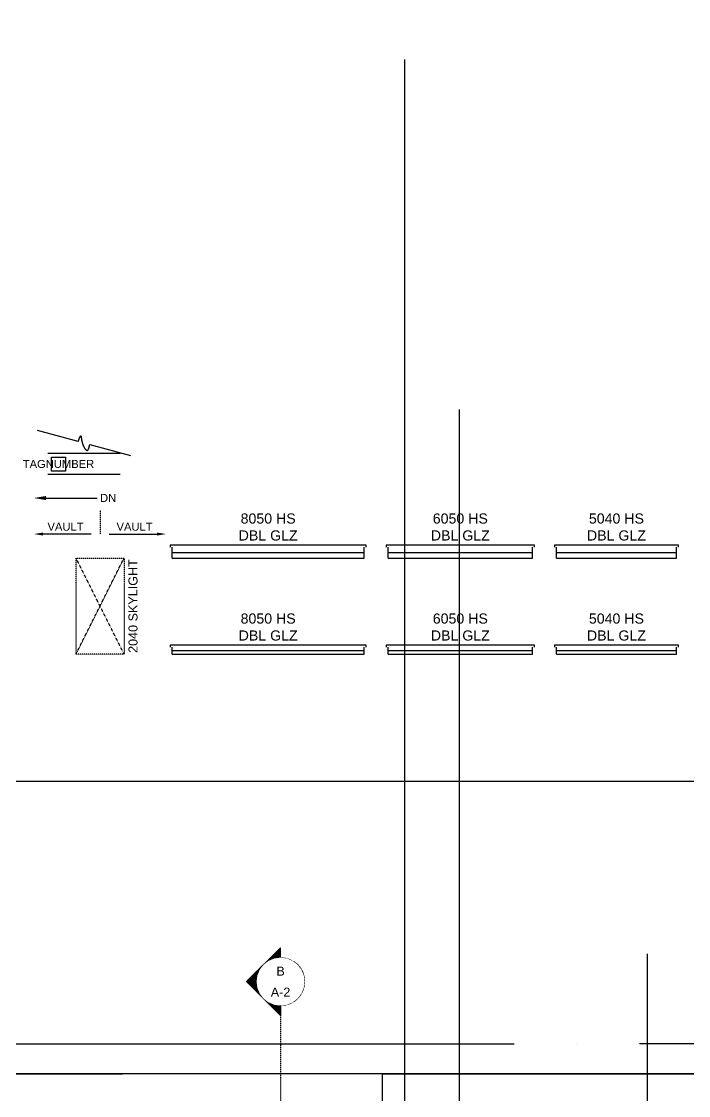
# Model space of a CAD drawing. Header units: inches. Extents: x -566 to 3217, y -8304 to 6564.
# Drawn here: x 1925 to 2258, y 1043 to 1580 of the extents above; entities that cross this region are included whole.
import ezdxf

# ---------------------------------------------------------------- set-up
doc = ezdxf.new("R2010")
doc.units = ezdxf.units.IN
doc.header["$MEASUREMENT"] = 0
doc.header["$PDMODE"] = 1
doc.header["$PDSIZE"] = -2
doc.linetypes.add('CENTER2', pattern=[0.026999999999999996, 0.018, -0.003, 0.003, -0.003])
doc.linetypes.add('HIDDEN2', pattern=[0.0045000000000000005, 0.003, -0.0015])
doc.layers.get('0').update_dxf_attribs({"lineweight": 25})
doc.layers.get('DEFPOINTS').update_dxf_attribs({"lineweight": 25})
for name, color, linetype, lineweight, true_color in [('1-DIM', 22, 'Continuous', 25, 0xcc3300), ('1-SOFFIT', 9, 'HIDDEN2', 25, 0xc0c0c0), ('1-STAIR', 40, 'Continuous', 25, 0xffbf00), ('1-WALL', 3, 'Continuous', 25, 0x00ff00), ('1-WIN', 9, 'Continuous', 25, 0xc0c0c0)]:
    doc.layers.add(name, color=color, linetype=linetype, lineweight=lineweight, true_color=true_color)
doc.layers.add('1-SECT', color=7, linetype='Continuous', lineweight=25)
doc.layers.add('1-TEXT', color=7, linetype='Continuous', lineweight=25)
doc.styles.add('Arial', font='arial.ttf')
doc.dimstyles.new('ANNOT', dxfattribs={"dimtxt": 0.0833333333333333, "dimasz": 0.18, "dimexe": 5e-05, "dimexo": 3.125e-05, "dimgap": 4.5e-05, "dimtad": 1, "dimdec": 3, "dimdsep": 46, "dimlunit": 4, "dimtxsty": 'Arial', "dimblk": 'VW_SLASH', "dimblk1": 'VW_SLASH', "dimblk2": 'VW_SLASH', "dimcen": 0, "dimdle": 5e-05, "dimazin": 0, "dimtfac": 1, "dimtdec": 3, "dimtix": 1, "dimtmove": 0, "dimatfit": 0, "dimldrblk": 'VW_SLASH', "dimfxl": 1, "dimfrac": 2, "dimtolj": 1, "dimarcsym": 0})
pattern_1 = [(45, (0, 0), (-0.0055242717280199, 0.0055242717280199), [])]

# ---------------------------------------------------------------- blocks, each defined once
blk = doc.blocks.new('Group-244')
at = {"color": 7, "linetype": 'Continuous'}
for p, q in [((873.0891872645415, 2466.379983414316), (945.0891872645416, 2466.379983414316)), ((873.0891872645415, 2463.629983414316), (945.0891872645416, 2463.629983414316))]:
    blk.add_line(p, q, dxfattribs=at)
at = {"color": 7, "linetype": 'Continuous', "flags": 128}
blk.add_lwpolyline([(946.0891872645451, 2469.129983414316), (946.0891872645451, 2470.129983414316), (872.0891872645451, 2470.129983414316), (872.0891872645451, 2469.129983414316)], dxfattribs=at)
at = {"layer": 'DEFPOINTS'}
blk.add_line((945.0891872645416, 2469.129983414316), (945.0891872652614, 2469.129983414316), dxfattribs=at)
blk = doc.blocks.new('Group-246')
at = {"color": 7, "linetype": 'Continuous'}
for p, q in [((957.0891872645414, 2466.379983414316), (1017.089187264541, 2466.379983414316)), ((957.0891872645414, 2463.629983414316), (1017.089187264541, 2463.629983414316))]:
    blk.add_line(p, q, dxfattribs=at)
at = {"color": 7, "linetype": 'Continuous', "flags": 128}
blk.add_lwpolyline([(1018.089187264545, 2469.129983414316), (1018.089187264545, 2470.129983414316), (956.0891872645451, 2470.129983414316), (956.0891872645451, 2469.129983414316)], dxfattribs=at)
at = {"layer": 'DEFPOINTS'}
blk.add_line((1017.089187264541, 2469.129983414316), (1017.089187265142, 2469.129983414316), dxfattribs=at)
blk = doc.blocks.new('Group-250')
at = {"color": 7, "linetype": 'Continuous'}
for p, q in [((957.0891872645414, 2417.379983414316), (1017.089187264541, 2417.379983414316)), ((957.0891872645414, 2415.629983414316), (1017.089187264541, 2415.629983414316))]:
    blk.add_line(p, q, dxfattribs=at)
at = {"color": 7, "linetype": 'Continuous', "flags": 128}
blk.add_lwpolyline([(1018.089187264545, 2419.129983414316), (1018.089187264545, 2420.129983414316), (956.0891872645451, 2420.129983414316), (956.0891872645451, 2419.129983414316)], dxfattribs=at)
at = {"layer": 'DEFPOINTS'}
blk.add_line((1017.089187264541, 2419.129983414316), (1017.089187265142, 2419.129983414316), dxfattribs=at)
blk = doc.blocks.new('Group-251')
at = {"color": 7, "linetype": 'Continuous'}
for p, q in [((873.0891872645415, 2417.379983414316), (945.0891872645416, 2417.379983414316)), ((873.0891872645415, 2415.629983414316), (945.0891872645416, 2415.629983414316))]:
    blk.add_line(p, q, dxfattribs=at)
at = {"color": 7, "linetype": 'Continuous', "flags": 128}
blk.add_lwpolyline([(946.0891872645451, 2419.129983414316), (946.0891872645451, 2420.129983414316), (872.0891872645451, 2420.129983414316), (872.0891872645451, 2419.129983414316)], dxfattribs=at)
at = {"layer": 'DEFPOINTS'}
blk.add_line((945.0891872645416, 2419.129983414316), (945.0891872652614, 2419.129983414316), dxfattribs=at)
blk = doc.blocks.new('Group-252')
at = {"color": 7, "linetype": 'Continuous'}
for p, q in [((765.0891872645412, 2417.379983414316), (861.0891872645414, 2417.379983414316)), ((765.0891872645412, 2415.629983414316), (861.0891872645414, 2415.629983414316))]:
    blk.add_line(p, q, dxfattribs=at)
at = {"color": 7, "linetype": 'Continuous', "flags": 128}
blk.add_lwpolyline([(862.0891872645448, 2419.129983414316), (862.0891872645448, 2420.129983414316), (764.0891872645449, 2420.129983414316), (764.0891872645449, 2419.129983414316)], dxfattribs=at)
at = {"layer": 'DEFPOINTS'}
blk.add_line((861.0891872645414, 2419.129983414316), (861.0891872655012, 2419.129983414316), dxfattribs=at)
blk = doc.blocks.new('Group-253')
at = {"color": 7, "linetype": 'Continuous'}
for p, q in [((765.0891872645412, 2466.379983414316), (861.0891872645414, 2466.379983414316)), ((765.0891872645412, 2463.629983414316), (861.0891872645414, 2463.629983414316))]:
    blk.add_line(p, q, dxfattribs=at)
at = {"color": 7, "linetype": 'Continuous', "flags": 128}
blk.add_lwpolyline([(862.0891872645448, 2469.129983414316), (862.0891872645448, 2470.129983414316), (764.0891872645449, 2470.129983414316), (764.0891872645449, 2469.129983414316)], dxfattribs=at)
at = {"layer": 'DEFPOINTS'}
blk.add_line((861.0891872645414, 2469.129983414316), (861.0891872655012, 2469.129983414316), dxfattribs=at)
blk = doc.blocks.new('Group-264')
at = {"color": 1, "true_color": 0xff0000}
for p, q in [((718.1914097856724, 2521.906440549622), (697.9069674336018, 2527.341640496775)), ((723.9869647434068, 2520.353526279008), (744.2714070954779, 2514.918326331857))]:
    blk.add_line(p, q, dxfattribs=at)
blk.add_open_spline([(718.1914097856724, 2521.906440549622), (718.3111385897222, 2522.225288063972), (718.6683453298631, 2523.171119388433), (719.1009566221901, 2524.196129293381), (719.4009638638156, 2524.668135104435), (719.5534345467796, 2524.671573709674), (719.6587643988629, 2524.416506016882), (719.7530606883837, 2523.635814558936), (719.9060415143371, 2522.422390196498), (720.2098889132672, 2521.189861982978), (720.6280925326964, 2520.014826360144), (721.122897938934, 2518.972240117817), (721.6567850003624, 2518.137272985819), (722.1920718541395, 2517.58545670589), (722.6918127226927, 2517.389938008277), (723.1148070480567, 2517.63781168028), (723.4514732335791, 2518.312493769736), (723.7330645861688, 2519.263780180519), (723.9237934314041, 2520.079564361258), (723.9869647434068, 2520.353526279008)], degree=2, dxfattribs=at)
blk = doc.blocks.new('Stair_Number')
at = {"color": 7, "linetype": 'Continuous', "transparency": 33554687, "flags": 128}
blk.add_lwpolyline([(-3.5, 3.5), (3.5, 3.5), (3.5, -3.5), (-3.5, -3.5)], close=True, dxfattribs=at)
at = {"color": 7, "transparency": 33554687, "insert": (0, 0), "char_height": 4, "attachment_point": 5, "line_spacing_factor": 0.25, "style": 'Arial'}
blk.add_mtext('TAGNUMBER', dxfattribs=at)
blk = doc.blocks.new('pha-sec')
at = {"linetype": 'Continuous', "lineweight": 25}
h = blk.add_hatch(dxfattribs=at)
h.set_pattern_fill('ANSI31', style=0, pattern_type=2)
h.set_pattern_definition(pattern_1)
edge = h.paths.add_edge_path()
edge.add_line((0, 0.3535533905932739), (0, 0.25))
edge.add_arc((1e-16, 0), 0.25, 45, 90, ccw=False)
edge.add_line((0.1767766952966369, 0.1767766952966369), (0, 0.3535533905932739))
h = blk.add_hatch(dxfattribs=at)
h.set_pattern_fill('ANSI31', style=0, pattern_type=2)
h.set_pattern_definition(pattern_1)
edge = h.paths.add_edge_path()
edge.add_arc((0, 1e-16), 0.2500000000000001, 0, 44.999999999999886, ccw=False)
edge.add_arc((0, -1e-16), 0.2500000000000001, 315, 360, ccw=False)
edge.add_line((0.1767766952966369, -0.1767766952966369), (0.3535533905932738, -1e-16))
edge.add_line((0.3535533905932738, -1e-16), (0.1767766952966369, 0.1767766952966369))
h = blk.add_hatch(dxfattribs=at)
h.set_pattern_fill('ANSI31', style=0, pattern_type=2)
h.set_pattern_definition(pattern_1)
edge = h.paths.add_edge_path()
edge.add_arc((3e-16, -3e-16), 0.2499999999999996, 269.99999999999994, 315.00000000000006, ccw=False)
edge.add_line((0, -0.25), (0, -0.3535533905932739))
edge.add_line((0, -0.3535533905932739), (0.1767766952966369, -0.1767766952966369))
for p, q in [((0, 0.25), (0, 0.3535533905932739)), ((0, 0.3535533905932739), (0.3535533905932738, -1e-16)), ((0.3535533905932739, 1e-16), (0, -0.3535533905932739)), ((0, -0.25), (0, -0.3535533905932739))]:
    blk.add_line(p, q)
blk = doc.blocks.new('PHA-DET')
at = {"lineweight": 5, "transparency": 33554687}
blk.add_line((-0.25, 0), (0.25, 0), dxfattribs=at)
at = {"lineweight": 5, "transparency": 33554687, "flags": 128}
blk.add_lwpolyline([(0.25, 0, 0.4142135623730949), (0, 0.2499999999999999, 0.414213562373095), (-0.25, 0, 0.414213562373095), (0, -0.2499999999999999, 0.4142135623730949)], format="xyb", close=True, dxfattribs=at)
at = {"color": 255, "linetype": 'Continuous', "lineweight": 5, "transparency": 33554687}
blk.add_wipeout([(-0.25, 0), (-0.2414814565722671, -0.06470476127563018), (-0.21650635094610965, -0.12500000000000006), (-0.1767766952966368, -0.17677669529663687), (-0.1249999999999999, -0.21650635094610976), (-0.06470476127563014, -0.2414814565722671), (-5e-17, -0.25), (0.06470476127563005, -0.2414814565722671), (0.1249999999999998, -0.21650635094610976), (0.17677669529663664, -0.1767766952966371), (0.2165063509461095, -0.12500000000000033), (0.241481456572267, -0.06470476127563063), (0.25, -4.996003610813204e-16), (0.2414814565722672, 0.06470476127562963), (0.21650635094611, 0.12499999999999944), (0.1767766952966374, 0.1767766952966363), (0.1250000000000007, 0.21650635094610926), (0.06470476127563105, 0.24148145657226683), (9.5e-16, 0.25), (-0.0647047612756292, 0.24148145657226738), (-0.124999999999999, 0.21650635094611026), (-0.176776695296636, 0.17677669529663775), (-0.21650635094610904, 0.1250000000000011), (-0.2414814565722667, 0.06470476127563152)], dxfattribs=at)
blk = doc.blocks.new('Group-598')
at = {"xscale": -48, "yscale": 48}
blk.add_blockref('pha-sec', (819.2896844317569, 2251.936592115071), dxfattribs=at)
at = {"xscale": 48, "yscale": 48, "zscale": 48}
blk.add_blockref('PHA-DET', (819.2896844317569, 2251.936592115071), dxfattribs=at)
at = {"linetype": 'CENTER2'}
blk.add_line((819.2896844317606, 2239.936592115071), (819.2896844317606, 2119.936592115071), dxfattribs=at)
at = {"char_height": 4.5, "attachment_point": 2, "line_spacing_factor": 0.25, "style": 'Arial'}
for s, insert in [('B', (819.2896844317606, 2259.436592115072)), ('A-2', (819.2896844317606, 2248.936592115071))]:
    blk.add_mtext(s, dxfattribs=dict(at, insert=insert))
blk = doc.blocks.new('VW_SLASH')
at = {"color": 0, "linetype": 'ByBlock', "lineweight": -2, "transparency": 16777216}
blk.add_line((0.0002777777777778, 0), (-1, 0), dxfattribs=at)
at = {"color": 0, "linetype": 'Continuous', "lineweight": 5, "transparency": 16777216, "flags": 128}
blk.add_lwpolyline([(0.0001198843690977, 0.0001198843690977), (-0.0001198843690977, -0.0001198843690977)], dxfattribs=at)
blk = doc.blocks.new('*D1025')
at = {"layer": '1-DIM', "color": 0, "lineweight": -2}
for p, q in [((1939.62464883934, 1053.851549643908), (1579.62464883934, 1053.851549643908)), ((2299.624648839341, 969.85158089563), (2299.624648839341, 1053.951549643908)), ((2299.624648839341, 1053.851549643908), (2366.693898839341, 1053.851549643908)), ((2496.541315506008, 1053.851549643908), (2429.472065506008, 1053.851549643908)), ((2496.541315506008, 1017.85158089563), (2496.541315506008, 1053.951549643908)), ((2856.541315506008, 1053.851549643908), (3216.541315506008, 1053.851549643908))]:
    blk.add_line(p, q, dxfattribs=at)
at = {"layer": 'DEFPOINTS', "color": 0}
for p in [(2496.541315506008, 1053.851549643908), (2496.541315506008, 1017.85154964563), (2299.624648839341, 969.85154964563)]:
    blk.add_point(p, dxfattribs=at)
at = {"layer": '1-DIM', "color": 0, "lineweight": -2, "xscale": 360, "yscale": 360, "zscale": 360}
blk.add_blockref('VW_SLASH', (2299.624648839341, 1053.851549643908), dxfattribs=at)
at = {"layer": '1-DIM', "color": 0, "lineweight": -2, "xscale": 360, "yscale": 360, "zscale": 360, "rotation": 180}
blk.add_blockref('VW_SLASH', (2496.541315506008, 1053.851549643908), dxfattribs=at)
at = {"layer": '1-DIM', "color": 0, "insert": (2398.082982172675, 1053.851549643908), "char_height": 0.0833333333333333, "attachment_point": 5, "style": 'Arial'}
blk.add_mtext('\\A1;16\'-5"', dxfattribs=at)
blk = doc.blocks.new('*D1029')
at = {"layer": '1-DIM', "color": 0, "lineweight": -2}
for p, q in [((2610.541315506022, 1377.85154964563), (2610.541315506022, 1737.85154964563)), ((2496.541346756009, 1017.85154964563), (2610.641315506022, 1017.85154964563)), ((2610.541315506022, 1017.85154964563), (2610.541315506022, 659.1724246456301)), ((2610.541315506022, 237.8515496456304), (2610.541315506022, 596.5306746456304)), ((2064.541346756007, 237.8515496456305), (2610.641315506022, 237.8515496456304)), ((2610.541315506022, -122.1484503543696), (2610.541315506022, -482.1484503543696))]:
    blk.add_line(p, q, dxfattribs=at)
at = {"layer": 'DEFPOINTS', "color": 0}
for p in [(2496.541315506008, 1017.85154964563), (2610.541315506022, 1017.85154964563), (2064.541315506007, 237.8515496456305)]:
    blk.add_point(p, dxfattribs=at)
at = {"layer": '1-DIM', "color": 0, "lineweight": -2, "xscale": 360, "yscale": 360, "zscale": 360}
for p, rotation in [((2610.541315506022, 1017.85154964563), 270), ((2610.541315506022, 237.8515496456304), 90)]:
    blk.add_blockref('VW_SLASH', p, dxfattribs=dict(at, rotation=rotation))
at = {"layer": '1-DIM', "color": 0, "insert": (2610.541315506022, 627.8515496456303), "char_height": 0.0833333333333333, "attachment_point": 5, "rotation": 90, "style": 'Arial'}
blk.add_mtext("\\A1;65'", dxfattribs=at)
blk = doc.blocks.new('*D1037')
at = {"layer": '1-DIM', "color": 0, "lineweight": -2}
for p, q in [((2237.84164252743, 753.8515496456305), (2237.84164252743, 1113.851549645631)), ((2214.541346756007, 393.8515496456305), (2237.94164252743, 393.8515496456305)), ((2237.84164252743, 393.8515496456305), (2237.84164252743, 389.140091312297)), ((2237.84164252743, 321.8515496456303), (2237.84164252743, 326.5630079789635)), ((2214.541346756007, 321.8515496456303), (2237.94164252743, 321.8515496456303)), ((2237.84164252743, -38.14845035436974), (2237.84164252743, -398.1484503543697))]:
    blk.add_line(p, q, dxfattribs=at)
at = {"layer": 'DEFPOINTS', "color": 0}
for p in [(2214.541315506007, 393.8515496456305), (2237.84164252743, 393.8515496456305), (2214.541315506007, 321.8515496456303)]:
    blk.add_point(p, dxfattribs=at)
at = {"layer": '1-DIM', "color": 0, "lineweight": -2, "xscale": 360, "yscale": 360, "zscale": 360}
for p, rotation in [((2237.84164252743, 393.8515496456305), 270), ((2237.84164252743, 321.8515496456303), 90)]:
    blk.add_blockref('VW_SLASH', p, dxfattribs=dict(at, rotation=rotation))
at = {"layer": '1-DIM', "color": 0, "insert": (2237.84164252743, 357.8515496456304), "char_height": 0.0833333333333333, "attachment_point": 5, "rotation": 90, "style": 'Arial'}
blk.add_mtext("\\A1;6'", dxfattribs=at)
blk = doc.blocks.new('*D1040')
at = {"layer": '1-DIM', "color": 0, "lineweight": -2}
for p, q in [((2144.006217248689, 835.8515496456309), (2144.006217248689, 1195.851549645631)), ((2129.541346756006, 475.8515496456309), (2144.106217248689, 475.8515496456309)), ((2144.006217248689, 475.8515496456309), (2144.006217248689, 445.8515496456303)), ((2129.541346756006, 445.8515496456303), (2144.106217248689, 445.8515496456303)), ((2144.006217248689, 85.85154964563026), (2144.006217248689, -274.1484503543697))]:
    blk.add_line(p, q, dxfattribs=at)
at = {"layer": 'DEFPOINTS', "color": 0}
for p in [(2129.541315506006, 475.8515496456309), (2129.541315506006, 445.8515496456303), (2144.006217248689, 445.8515496456303)]:
    blk.add_point(p, dxfattribs=at)
at = {"layer": '1-DIM', "color": 0, "lineweight": -2, "xscale": 360, "yscale": 360, "zscale": 360}
for p, rotation in [((2144.006217248689, 475.8515496456309), 270), ((2144.006217248689, 445.8515496456303), 90)]:
    blk.add_blockref('VW_SLASH', p, dxfattribs=dict(at, rotation=rotation))
at = {"layer": '1-DIM', "color": 0, "insert": (2144.006217248689, 460.8515496456306), "char_height": 0.0833333333333333, "attachment_point": 5, "rotation": 90, "style": 'Arial'}
blk.add_mtext('\\A1;2\'-6"', dxfattribs=at)
blk = doc.blocks.new('*D1041')
at = {"layer": '1-DIM', "color": 0, "lineweight": -2}
for p, q in [((2144.006217248692, 939.3515496456303), (2144.006217248692, 1299.35154964563)), ((2129.541346756006, 579.3515496456303), (2144.106217248691, 579.3515496456303)), ((2144.006217248692, 579.3515496456303), (2144.006217248692, 559.0592579789641)), ((2144.006217248692, 475.8515496456309), (2144.006217248692, 496.1438413122974)), ((2129.541346756006, 475.8515496456309), (2144.106217248691, 475.8515496456309)), ((2144.006217248692, 115.8515496456309), (2144.006217248692, -244.1484503543691))]:
    blk.add_line(p, q, dxfattribs=at)
at = {"layer": 'DEFPOINTS', "color": 0}
for p in [(2129.541315506006, 579.3515496456303), (2129.541315506006, 475.8515496456309), (2144.006217248692, 475.8515496456309)]:
    blk.add_point(p, dxfattribs=at)
at = {"layer": '1-DIM', "color": 0, "lineweight": -2, "xscale": 360, "yscale": 360, "zscale": 360}
for p, rotation in [((2144.006217248692, 579.3515496456303), 270), ((2144.006217248692, 475.8515496456309), 90)]:
    blk.add_blockref('VW_SLASH', p, dxfattribs=dict(at, rotation=rotation))
at = {"layer": '1-DIM', "color": 0, "insert": (2144.006217248692, 527.6015496456306), "char_height": 0.0833333333333333, "attachment_point": 5, "rotation": 90, "style": 'Arial'}
blk.add_mtext('\\A1;8\'-7 1/2"', dxfattribs=at)
blk = doc.blocks.new('*D1042')
at = {"layer": '1-DIM', "color": 0, "lineweight": -2}
for p, q in [((2144.006217248694, 1025.85154964563), (2144.006217248694, 1385.85154964563)), ((2129.541346756006, 665.8515496456303), (2144.106217248694, 665.8515496456303)), ((2144.006217248694, 665.8515496456303), (2144.006217248694, 654.0588829789635)), ((2144.006217248694, 579.3515496456303), (2144.006217248694, 591.144216312297)), ((2129.541346756006, 579.3515496456303), (2144.106217248694, 579.3515496456303)), ((2144.006217248694, 219.3515496456303), (2144.006217248694, -140.6484503543697))]:
    blk.add_line(p, q, dxfattribs=at)
at = {"layer": 'DEFPOINTS', "color": 0}
for p in [(2129.541315506006, 665.8515496456303), (2129.541315506006, 579.3515496456303), (2144.006217248694, 579.3515496456303)]:
    blk.add_point(p, dxfattribs=at)
at = {"layer": '1-DIM', "color": 0, "lineweight": -2, "xscale": 360, "yscale": 360, "zscale": 360}
for p, rotation in [((2144.006217248694, 665.8515496456303), 270), ((2144.006217248694, 579.3515496456303), 90)]:
    blk.add_blockref('VW_SLASH', p, dxfattribs=dict(at, rotation=rotation))
at = {"layer": '1-DIM', "color": 0, "insert": (2144.006217248694, 622.6015496456303), "char_height": 0.0833333333333333, "attachment_point": 5, "rotation": 90, "style": 'Arial'}
blk.add_mtext('\\A1;7\'-2 1/2"', dxfattribs=at)
blk = doc.blocks.new('*D1049')
at = {"layer": '1-DIM', "color": 0, "lineweight": -2}
for p, q in [((2116.686719755255, 1200.85154964563), (2116.686719755255, 1560.85154964563)), ((2090.041346756007, 840.8515496456303), (2116.786719755255, 840.8515496456303)), ((2116.686719755255, 780.8515496456303), (2116.686719755255, 840.8515496456303)), ((2090.041346756007, 780.8515496456303), (2116.786719755255, 780.8515496456303)), ((2116.686719755255, 420.8515496456303), (2116.686719755255, 60.85154964563026))]:
    blk.add_line(p, q, dxfattribs=at)
at = {"layer": 'DEFPOINTS', "color": 0}
for p in [(2090.041315506007, 840.8515496456303), (2116.686719755255, 840.8515496456303), (2090.041315506007, 780.8515496456303)]:
    blk.add_point(p, dxfattribs=at)
at = {"layer": '1-DIM', "color": 0, "lineweight": -2, "xscale": 360, "yscale": 360, "zscale": 360}
for p, rotation in [((2116.686719755255, 840.8515496456303), 270), ((2116.686719755255, 780.8515496456303), 90)]:
    blk.add_blockref('VW_SLASH', p, dxfattribs=dict(at, rotation=rotation))
at = {"layer": '1-DIM', "color": 0, "insert": (2116.686719755255, 810.8515496456303), "char_height": 0.0833333333333333, "attachment_point": 5, "rotation": 90, "style": 'Arial'}
blk.add_mtext("\\A1;5'", dxfattribs=at)
blk = doc.blocks.new('*D1080')
at = {"layer": '1-DIM', "color": 0, "lineweight": -2}
for p, q in [((1548.541315506007, 1053.851549643908), (1188.541315506007, 1053.851549643908)), ((1908.541315506007, 1017.85158089563), (1908.541315506007, 1053.951549643908)), ((1908.541315506007, 1053.851549643908), (1975.610565506008, 1053.851549643908)), ((2105.457982172675, 1053.851549643908), (2038.388732172675, 1053.851549643908)), ((2105.457982172675, 969.85158089563), (2105.457982172675, 1053.951549643908)), ((2465.457982172675, 1053.851549643908), (2825.457982172675, 1053.851549643908))]:
    blk.add_line(p, q, dxfattribs=at)
at = {"layer": 'DEFPOINTS', "color": 0}
for p in [(1908.541315506007, 1053.851549643908), (1908.541315506007, 1017.85154964563), (2105.457982172675, 969.85154964563)]:
    blk.add_point(p, dxfattribs=at)
at = {"layer": '1-DIM', "color": 0, "lineweight": -2, "xscale": 360, "yscale": 360, "zscale": 360}
blk.add_blockref('VW_SLASH', (1908.541315506007, 1053.851549643908), dxfattribs=at)
at = {"layer": '1-DIM', "color": 0, "lineweight": -2, "xscale": 360, "yscale": 360, "zscale": 360, "rotation": 180}
blk.add_blockref('VW_SLASH', (2105.457982172675, 1053.851549643908), dxfattribs=at)
at = {"layer": '1-DIM', "color": 0, "insert": (2006.999648839341, 1053.851549643908), "char_height": 0.0833333333333333, "attachment_point": 5, "style": 'Arial'}
blk.add_mtext('\\A1;16\'-5"', dxfattribs=at)
blk = doc.blocks.new('*D1081')
at = {"layer": '1-DIM', "color": 0, "lineweight": -2}
for p, q in [((1745.457982172675, 1053.851549643908), (1385.457982172675, 1053.851549643908)), ((2105.457982172675, 969.85158089563), (2105.457982172675, 1053.951549643908)), ((2105.457982172675, 1053.851549643908), (2171.152232172674, 1053.851549643908)), ((2299.624648839341, 1053.851549643908), (2233.930398839341, 1053.851549643908)), ((2299.624648839341, 969.85158089563), (2299.624648839341, 1053.951549643908)), ((2659.624648839341, 1053.851549643908), (3019.624648839341, 1053.851549643908))]:
    blk.add_line(p, q, dxfattribs=at)
at = {"layer": 'DEFPOINTS', "color": 0}
for p in [(2105.457982172675, 1053.851549643908), (2105.457982172675, 969.85154964563), (2299.624648839341, 969.85154964563)]:
    blk.add_point(p, dxfattribs=at)
at = {"layer": '1-DIM', "color": 0, "lineweight": -2, "xscale": 360, "yscale": 360, "zscale": 360}
blk.add_blockref('VW_SLASH', (2105.457982172675, 1053.851549643908), dxfattribs=at)
at = {"layer": '1-DIM', "color": 0, "lineweight": -2, "xscale": 360, "yscale": 360, "zscale": 360, "rotation": 180}
blk.add_blockref('VW_SLASH', (2299.624648839341, 1053.851549643908), dxfattribs=at)
at = {"layer": '1-DIM', "color": 0, "insert": (2202.541315506008, 1053.851549643908), "char_height": 0.0833333333333333, "attachment_point": 5, "style": 'Arial'}
blk.add_mtext('\\A1;16\'-2"', dxfattribs=at)
blk = doc.blocks.new('*D1082')
at = {"layer": '1-DIM', "color": 0, "lineweight": -2}
for p, q in [((1548.541315506007, 1068.851549730703), (1188.541315506007, 1068.851549730703)), ((1908.541315506007, 1017.851580895631), (1908.541315506007, 1068.951549730703)), ((1908.541315506007, 1068.851549730703), (2171.21902383934, 1068.851549730703)), ((2496.541315506007, 1068.851549730703), (2233.863607172674, 1068.851549730703)), ((2496.541315506007, 1017.851580895631), (2496.541315506007, 1068.951549730703)), ((2856.541315506007, 1068.851549730703), (3216.541315506007, 1068.851549730703))]:
    blk.add_line(p, q, dxfattribs=at)
at = {"layer": 'DEFPOINTS', "color": 0}
for p in [(2496.541315506007, 1068.851549730703), (1908.541315506007, 1017.851549645631), (2496.541315506007, 1017.851549645631)]:
    blk.add_point(p, dxfattribs=at)
at = {"layer": '1-DIM', "color": 0, "lineweight": -2, "xscale": 360, "yscale": 360, "zscale": 360}
blk.add_blockref('VW_SLASH', (1908.541315506007, 1068.851549730703), dxfattribs=at)
at = {"layer": '1-DIM', "color": 0, "lineweight": -2, "xscale": 360, "yscale": 360, "zscale": 360, "rotation": 180}
blk.add_blockref('VW_SLASH', (2496.541315506007, 1068.851549730703), dxfattribs=at)
at = {"layer": '1-DIM', "color": 0, "insert": (2202.541315506007, 1068.851549730703), "char_height": 0.0833333333333333, "attachment_point": 5, "style": 'Arial'}
blk.add_mtext("\\A1;49'", dxfattribs=at)
blk = doc.blocks.new('Group-657')
at = {"layer": '1-TEXT', "color": 12, "linetype": 'Continuous', "lineweight": 25, "true_color": 0xcc0000}
for p, q in [((702.0891872645414, 2493.629983414305), (723.0891872645415, 2493.629983414316)), ((723.0891872645415, 2493.629983414316), (727.5891872645412, 2493.629983414316))]:
    blk.add_line(p, q, dxfattribs=at)
at = {"layer": '1-TEXT', "color": 12, "true_color": 0xcc0000}
blk.add_solid([(702.0891872645419, 2492.629983414305), (696.0891872645414, 2493.629983414303), (702.0891872645408, 2494.629983414305)], dxfattribs=at)
at = {"layer": '1-TEXT', "color": 7, "insert": (729.0891872645415, 2495.67284983791), "char_height": 4, "attachment_point": 1, "line_spacing_factor": 1.004016064257028, "style": 'Arial'}
blk.add_mtext('DN', dxfattribs=at)
blk = doc.blocks.new('Group-678')
at = {"layer": '1-TEXT', "color": 1, "lineweight": 25, "true_color": 0xff0000, "transparency": 33554687}
blk.add_line((733.5891872645414, 2475.629983414302), (757.5891872645412, 2475.629983414302), dxfattribs=at)
at = {"layer": '1-TEXT', "color": 1, "true_color": 0xff0000, "transparency": 33554687}
blk.add_solid([(757.5891872645412, 2476.379983414303), (757.5891872645412, 2474.879983414303), (762.0891872645414, 2475.629983414302)], dxfattribs=at)
at = {"layer": '1-TEXT', "color": 7, "transparency": 33554687, "insert": (746.3391872645412, 2479.27284055716), "char_height": 4, "attachment_point": 5, "line_spacing_factor": 1.004016064257028, "style": 'Arial'}
blk.add_mtext('VAULT', dxfattribs=at)
blk = doc.blocks.new('Group-679')
at = {"layer": '1-TEXT', "color": 1, "lineweight": 25, "true_color": 0xff0000, "transparency": 33554687}
blk.add_line((724.5891872645414, 2475.629983414302), (700.5891872645415, 2475.629983414302), dxfattribs=at)
at = {"layer": '1-TEXT', "color": 1, "true_color": 0xff0000, "transparency": 33554687}
blk.add_solid([(700.5891872645415, 2476.379983414303), (700.5891872645415, 2474.879983414303), (696.0891872645414, 2475.629983414302)], dxfattribs=at)
at = {"layer": '1-TEXT', "color": 7, "transparency": 33554687, "insert": (711.8391872645415, 2479.27284055716), "char_height": 4, "attachment_point": 5, "line_spacing_factor": 1.004016064257028, "style": 'Arial'}
blk.add_mtext('VAULT', dxfattribs=at)

msp = doc.modelspace()

# ---------------------------------------------------------------- linework, layer by layer
at = {"layer": '1-SOFFIT'}
for p, q in [((1964.379435015318, 1335.629983414313), (1964.379435015318, 1323.629983414313)), ((1976.379435015318, 1263.629983414313), (1952.379435015318, 1311.629983414313)), ((1952.379435015318, 1263.629983414313), (1976.379435015318, 1311.629983414313))]:
    msp.add_line(p, q, dxfattribs=at)
at = {"layer": '1-SOFFIT', "flags": 128}
msp.add_lwpolyline([(1952.379435015318, 1311.629983414313), (1976.379435015318, 1311.629983414313), (1976.379435015318, 1263.629983414313), (1952.379435015318, 1263.629983414313)], close=True, dxfattribs=at)
at = {"layer": '1-STAIR'}
for p, q in [((1974.379435015316, 1363.879983414312), (1938.379435015316, 1363.879983414312)), ((1974.379435015316, 1353.379983414312), (1938.379435015316, 1353.379983414312))]:
    msp.add_line(p, q, dxfattribs=at)
at = {"layer": '1-WALL'}
for p, q in [((2000.379435015318, 1311.629983414313), (2000.379435015318, 1317.129983414313)), ((2096.379435015318, 1311.629983414313), (2096.379435015318, 1317.129983414313)), ((2108.379435015318, 1311.629983414313), (2108.379435015318, 1317.129983414313)), ((2180.379435015318, 1311.629983414313), (2180.379435015318, 1317.129983414313)), ((2192.379435015318, 1311.629983414313), (2192.379435015318, 1317.129983414313)), ((2252.379435015318, 1311.629983414313), (2252.379435015318, 1317.129983414313)), ((2000.379435015318, 1263.629983414313), (2000.379435015318, 1267.129983414313)), ((2096.379435015318, 1263.629983414313), (2096.379435015318, 1267.129983414313)), ((2108.379435015318, 1263.629983414313), (2108.379435015318, 1267.129983414313)), ((2180.379435015318, 1263.629983414313), (2180.379435015318, 1267.129983414313)), ((2192.379435015318, 1263.629983414313), (2192.379435015318, 1267.129983414313)), ((2252.379435015318, 1263.629983414313), (2252.379435015318, 1267.129983414313))]:
    msp.add_line(p, q, dxfattribs=at)
at = {"layer": 'DEFPOINTS', "color": 6, "true_color": 0xff00ff, "flags": 128}
msp.add_lwpolyline([(2753.870873081152, 1199.999999999995), (1553.870873081152, 1199.999999999997), (1553.870873081151, -3.4106e-12), (2753.870873081151, -5.2296e-12)], close=True, dxfattribs=at)

# ---------------------------------------------------------------- block references
at = {"layer": '1-STAIR', "color": 1, "true_color": 0xff0000}
msp.add_blockref('Group-264', (1235.290247750777, -1152.000000000003), dxfattribs=at)
at = {"layer": '1-TEXT'}
for name, p in [('Stair_Number', (1943.629435015316, 1358.629983414312)), ('Group-657', (1235.290247750777, -1152.000000000003)), ('Group-679', (1235.290247750777, -1152.000000000003)), ('Group-678', (1235.290247750777, -1152.000000000003))]:
    msp.add_blockref(name, p, dxfattribs=at)
at = {"layer": '1-WIN'}
for name in ['Group-253', 'Group-244', 'Group-246', 'Group-252', 'Group-251', 'Group-250']:
    msp.add_blockref(name, (1235.290247750777, -1152.000000000003), dxfattribs=at)

# ---------------------------------------------------------------- texts
at = {"layer": '1-TEXT', "line_spacing_factor": 1.004016064257028, "style": 'Arial'}
for s, insert, char_height, attachment_point in [('DN', (1964.379435015318, 1343.697038807899), 4, 1), ('8050 HS\\PDBL GLZ', (2048.379435015322, 1327.129983414313), 5.062500000000008, 5), ('6050 HS\\PDBL GLZ', (2144.379435015322, 1327.129983414313), 5.062500000000008, 5), ('5040 HS\\PDBL GLZ', (2222.379435015322, 1327.129983414313), 5.062500000000008, 5), ('8050 HS\\PDBL GLZ', (2048.379435015322, 1277.129983414313), 5.062500000000008, 5), ('6050 HS\\PDBL GLZ', (2144.379435015322, 1277.129983414313), 5.062500000000008, 5), ('5040 HS\\PDBL GLZ', (2222.379435015322, 1277.129983414313), 5.062500000000008, 5)]:
    msp.add_mtext(s, dxfattribs=dict(at, insert=insert, char_height=char_height, attachment_point=attachment_point))
at = {"layer": '1-TEXT', "insert": (1980.879435015318, 1287.629983414313), "char_height": 4.5, "attachment_point": 5, "rotation": 90, "line_spacing_factor": 1.004016064257028, "style": 'Arial'}
msp.add_mtext('2040 SKYLIGHT', dxfattribs=at)

# ---------------------------------------------------------------- dimensions: what is measured, and where the dimension line sits
at = {"layer": '1-DIM'}
for base, p1, p2, picture, middle in [((2116.686719755255, 840.8515496456303), (2090.041315506007, 780.8515496456303), (2090.041315506007, 840.8515496456303), '*D1049', (2116.686719755255, 810.8515496456303)), ((2144.006217248694, 579.3515496456303), (2129.541315506006, 665.8515496456303), (2129.541315506006, 579.3515496456303), '*D1042', (2144.006217248694, 622.6015496456303)), ((2144.006217248692, 475.8515496456309), (2129.541315506006, 579.3515496456303), (2129.541315506006, 475.8515496456309), '*D1041', (2144.006217248692, 527.6015496456306)), ((2144.006217248689, 445.8515496456303), (2129.541315506006, 475.8515496456309), (2129.541315506006, 445.8515496456303), '*D1040', (2144.006217248689, 460.8515496456306)), ((2237.84164252743, 393.8515496456305), (2214.541315506007, 321.8515496456303), (2214.541315506007, 393.8515496456305), '*D1037', (2237.84164252743, 357.8515496456304))]:
    dim = msp.add_linear_dim(base=base, p1=p1, p2=p2, angle=270, dimstyle='ANNOT', override={"dimtxt": 0.0833333333333333, "dimasz": 360, "dimexe": 0.1, "dimgap": 31.25, "dimtad": 0, "dimdec": 1, "dimpost": '<>', "dimtxsty": 'Arial', "dimdle": 0.1}, dxfattribs=at)
    dim.commit()
    dim.dimension.update_dxf_attribs({"geometry": picture, "text_midpoint": middle})

# ---------------------------------------------------------------- next in the draw order: block references
at = {"layer": '1-SECT'}
msp.add_blockref('Group-598', (1235.290247750777, -1152.000000000003), dxfattribs=at)

# ---------------------------------------------------------------- next in the draw order: dimensions: what is measured, and where the dimension line sits
at = {"layer": '1-DIM'}
dim = msp.add_linear_dim(base=(2610.541315506022, 1017.85154964563), p1=(2064.541315506007, 237.8515496456305), p2=(2496.541315506008, 1017.85154964563), angle=270, dimstyle='ANNOT', override={"dimtxt": 0.0833333333333333, "dimasz": 360, "dimexe": 0.1, "dimgap": 31.25, "dimtad": 0, "dimdec": 1, "dimpost": '<>', "dimtxsty": 'Arial', "dimdle": 0.1}, dxfattribs=at)
dim.commit()
dim.dimension.update_dxf_attribs({"geometry": '*D1029', "text_midpoint": (2610.541315506022, 627.8515496456303)})
for base, p1, p2, picture, middle in [((2496.541315506007, 1068.851549730703), (1908.541315506007, 1017.851549645631), (2496.541315506007, 1017.851549645631), '*D1082', (2202.541315506007, 1068.851549730703)), ((1908.541315506007, 1053.851549643908), (2105.457982172675, 969.85154964563), (1908.541315506007, 1017.85154964563), '*D1080', (2006.999648839341, 1053.851549643908)), ((2105.457982172675, 1053.851549643908), (2299.624648839341, 969.85154964563), (2105.457982172675, 969.85154964563), '*D1081', (2202.541315506008, 1053.851549643908)), ((2496.541315506008, 1053.851549643908), (2299.624648839341, 969.85154964563), (2496.541315506008, 1017.85154964563), '*D1025', (2398.082982172675, 1053.851549643908))]:
    dim = msp.add_linear_dim(base=base, p1=p1, p2=p2, dimstyle='ANNOT', override={"dimtxt": 0.0833333333333333, "dimasz": 360, "dimexe": 0.1, "dimgap": 31.25, "dimtad": 0, "dimdec": 1, "dimpost": '<>', "dimtxsty": 'Arial', "dimdle": 0.1}, dxfattribs=at)
    dim.commit()
    dim.dimension.update_dxf_attribs({"geometry": picture, "text_midpoint": middle})

doc.saveas('drawing.dxf')
